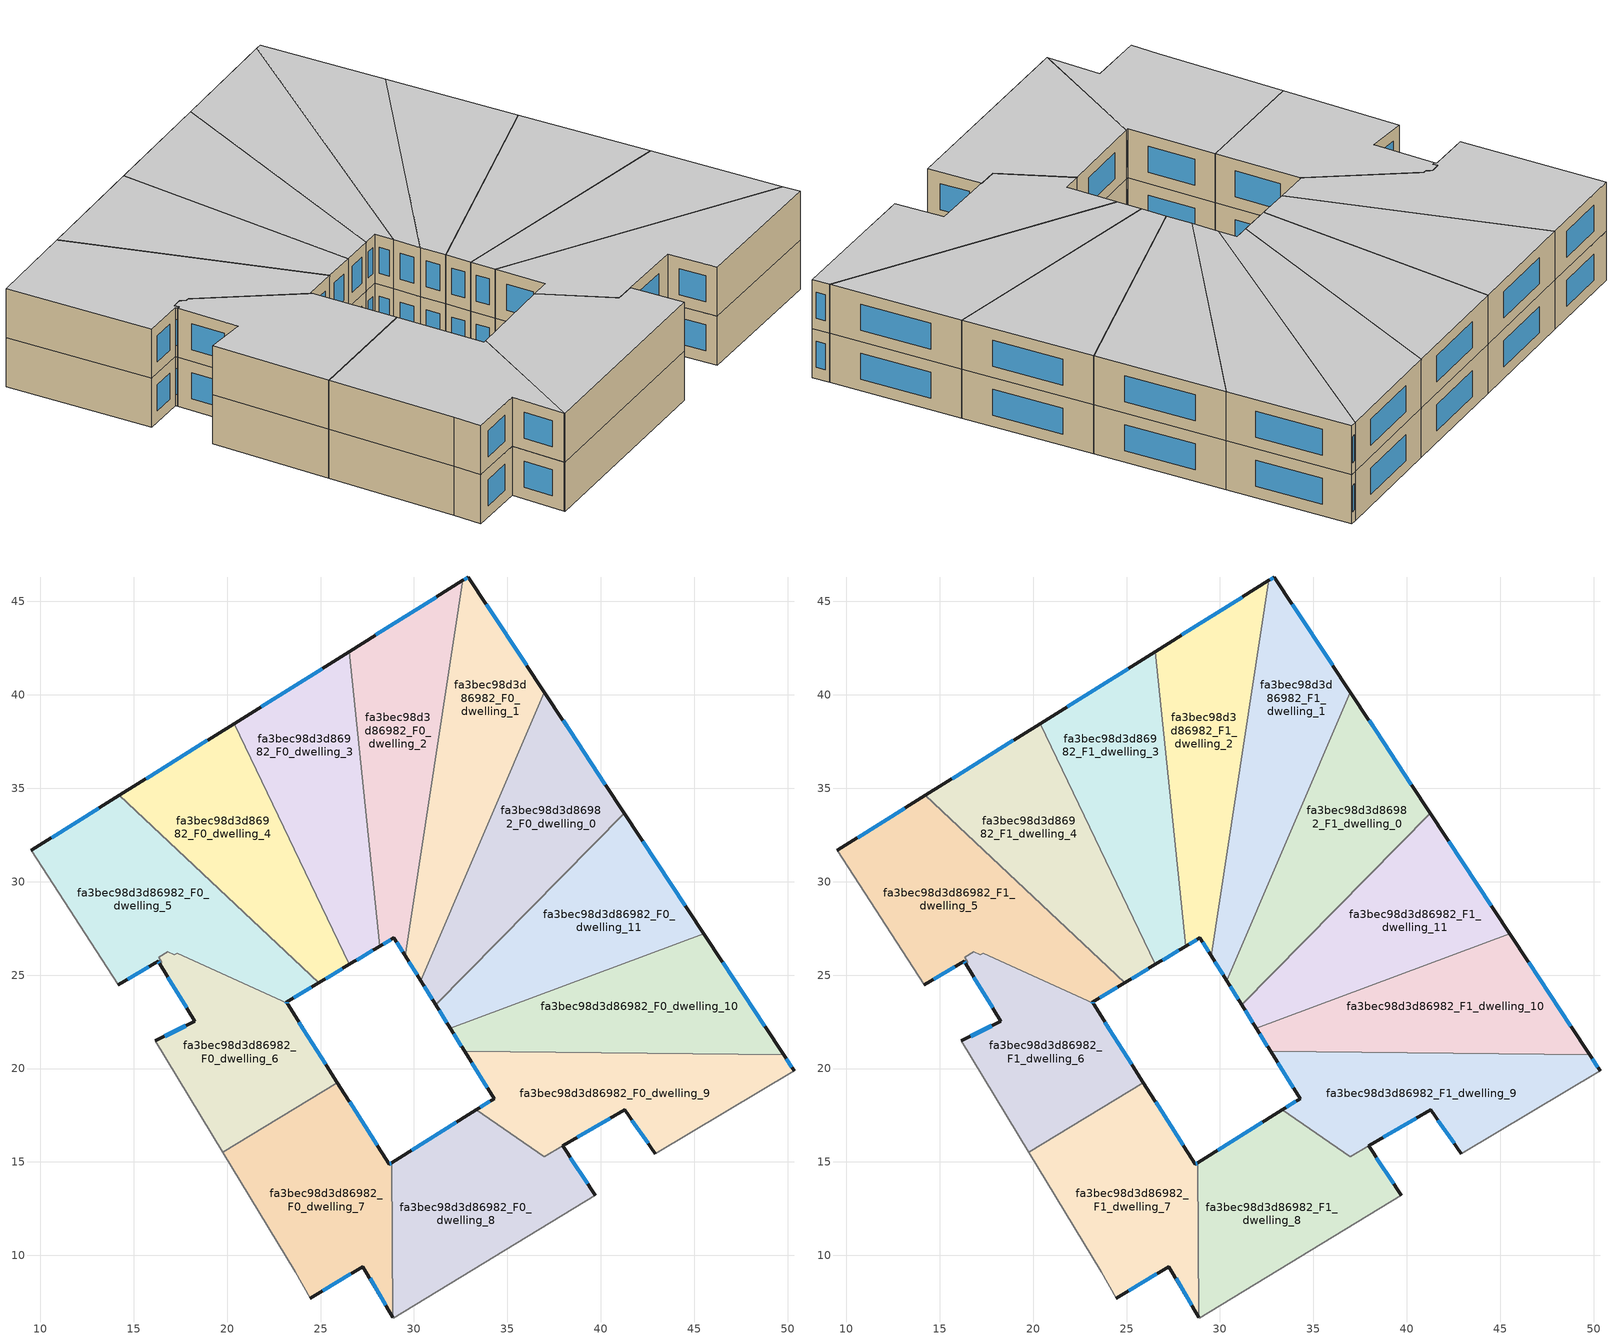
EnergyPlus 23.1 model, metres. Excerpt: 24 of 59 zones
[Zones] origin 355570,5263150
fa3bec98d3d86982_F0_dwelling_0
 floor ground (EU_floor_Construction): 36.97,40.15 41.25,33.67 31.16,23.41 30.36,24.7 z0
 wall outside (EU_wall_Construction): 30.36,24.7 31.16,23.41 / 41.25,33.67 36.97,40.15 z0:3
 wall to fa3bec98d3d86982_F0_dwelling_1 (EU_wall_Construction): 36.97,40.15 30.36,24.7 z0:3
 wall to fa3bec98d3d86982_F0_dwelling_11 (EU_wall_Construction): 31.16,23.41 41.25,33.67 z0:3
 window (EU_Window_Construction): 30.54,24.4 30.97,23.71 / 40.24,35.19 37.98,38.63 z0.7:2.3
fa3bec98d3d86982_F0_dwelling_1
 floor ground (EU_floor_Construction): 32.91,46.31 36.97,40.15 30.36,24.7 29.53,26.03 32.61,46.12 z0
 wall outside (EU_wall_Construction): 29.53,26.03 30.36,24.7 / 36.97,40.15 32.91,46.31 32.61,46.12 z0:3
 wall to fa3bec98d3d86982_F0_dwelling_2 (EU_wall_Construction): 32.61,46.12 29.53,26.03 z0:3
 window (EU_Window_Construction): 29.72,25.71 30.16,25.01 / 32.84,46.26 32.68,46.16 / 36.02,41.59 33.87,44.86 z0.7:2.3
fa3bec98d3d86982_F0_dwelling_10
 floor ground (EU_floor_Construction): 45.52,27.2 49.78,20.74 32.71,20.92 31.95,22.15 z0
 wall outside (EU_wall_Construction): 31.95,22.15 32.71,20.92 / 49.78,20.74 45.52,27.2 z0:3
 wall to fa3bec98d3d86982_F0_dwelling_11 (EU_wall_Construction): 45.52,27.2 31.95,22.15 z0:3
 wall to fa3bec98d3d86982_F0_dwelling_9 (EU_wall_Construction): 32.71,20.92 49.78,20.74 z0:3
 window (EU_Window_Construction): 32.12,21.86 32.53,21.2 / 48.78,22.25 46.52,25.68 z0.7:2.3
fa3bec98d3d86982_F0_dwelling_11
 floor ground (EU_floor_Construction): 41.25,33.67 45.52,27.2 31.95,22.15 31.16,23.41 z0
 wall outside (EU_wall_Construction): 31.16,23.41 31.95,22.15 / 45.52,27.2 41.25,33.67 z0:3
 window (EU_Window_Construction): 31.34,23.11 31.76,22.44 / 44.51,28.72 42.25,32.15 z0.7:2.3
fa3bec98d3d86982_F0_dwelling_2
 floor ground (EU_floor_Construction): 32.61,46.12 29.53,26.03 28.92,27 28.17,26.55 26.52,42.31 z0
 wall outside (EU_wall_Construction): 28.17,26.55 28.92,27 29.53,26.03 / 32.61,46.12 26.52,42.31 z0:3
 wall to fa3bec98d3d86982_F0_dwelling_3 (EU_wall_Construction): 26.52,42.31 28.17,26.55 z0:3
 window (EU_Window_Construction): 29.07,26.77 29.39,26.25 / 28.35,26.65 28.75,26.89 / 31.18,45.22 27.95,43.2 z0.7:2.3
fa3bec98d3d86982_F0_dwelling_3
 floor ground (EU_floor_Construction): 26.52,42.31 28.17,26.55 26.54,25.57 20.38,38.46 z0
 wall outside (EU_wall_Construction): 26.54,25.57 28.17,26.55 / 26.52,42.31 20.38,38.46 z0:3
 wall to fa3bec98d3d86982_F0_dwelling_4 (EU_wall_Construction): 20.38,38.46 26.54,25.57 z0:3
 window (EU_Window_Construction): 26.93,25.8 27.79,26.32 / 25.08,41.41 21.82,39.37 z0.7:2.3
fa3bec98d3d86982_F0_dwelling_4
 floor ground (EU_floor_Construction): 20.38,38.46 26.54,25.57 24.9,24.58 14.22,34.62 z0
 wall outside (EU_wall_Construction): 24.9,24.58 26.54,25.57 / 20.38,38.46 14.22,34.62 z0:3
 wall to fa3bec98d3d86982_F0_dwelling_5 (EU_wall_Construction): 14.22,34.62 24.9,24.58 z0:3
 window (EU_Window_Construction): 25.28,24.82 26.16,25.34 / 18.93,37.56 15.67,35.52 z0.7:2.3
fa3bec98d3d86982_F0_dwelling_5
 floor ground (EU_floor_Construction): 24.9,24.58 23.17,23.55 23.21,23.49 17.32,26.18 17.17,26.09 16.84,26.24 16.35,25.95 16.51,25.69 16.38,25.62 16.3,25.74 14.18,24.47 9.52,31.67 14.22,34.62 z0
 wall outside (EU_wall_Construction): 14.18,24.47 16.3,25.74 16.38,25.62 / 14.22,34.62 9.52,31.67 / 23.21,23.49 23.17,23.55 24.9,24.58 z0:3
 wall adiabatic (EU_wall_Construction): 9.52,31.67 14.18,24.47 z0:3
 wall to fa3bec98d3d86982_F0_dwelling_6 (EU_wall_Construction): 16.38,25.62 16.51,25.69 16.35,25.95 16.84,26.24 17.17,26.09 17.32,26.18 23.21,23.49 z0:3
 window (EU_Window_Construction): 14.68,24.77 15.81,25.45 / 13.12,33.92 10.62,32.36 / 23.58,23.79 24.49,24.34 / 23.2,23.5 23.18,23.54 / 16.32,25.71 16.36,25.65 z0.7:2.3
fa3bec98d3d86982_F0_dwelling_6
 floor ground (EU_floor_Construction): 23.21,23.49 25.91,19.24 19.76,15.52 16.16,21.48 18.27,22.53 16.38,25.62 16.51,25.69 16.35,25.95 16.84,26.24 17.17,26.09 17.32,26.18 z0
 wall outside (EU_wall_Construction): 25.91,19.24 23.21,23.49 / 16.38,25.62 18.27,22.53 16.16,21.48 z0:3
 wall to fa3bec98d3d86982_F0_dwelling_7 (EU_wall_Construction): 19.76,15.52 25.91,19.24 z0:3
 wall adiabatic (EU_wall_Construction): 16.16,21.48 19.76,15.52 z0:3
 window (EU_Window_Construction): 25.27,20.24 23.84,22.49 / 17.78,22.28 16.66,21.72 / 16.83,24.89 17.83,23.25 z0.7:2.3
fa3bec98d3d86982_F0_dwelling_7
 floor ground (EU_floor_Construction): 25.91,19.24 28.67,14.87 28.8,14.96 28.88,6.68 27.27,9.41 24.45,7.71 23.64,9.12 19.76,15.52 z0
 wall outside (EU_wall_Construction): 28.8,14.96 28.67,14.87 25.91,19.24 / 24.45,7.71 27.27,9.41 28.88,6.68 z0:3
 wall adiabatic (EU_wall_Construction): 19.76,15.52 23.64,9.12 24.45,7.71 z0:3
 wall to fa3bec98d3d86982_F0_dwelling_8 (EU_wall_Construction): 28.88,6.68 28.8,14.96 z0:3
 window (EU_Window_Construction): 28.02,15.9 26.56,18.21 / 28.77,14.94 28.7,14.89 / 27.65,8.77 28.5,7.32 / 25.12,8.1 26.61,9.01 z0.7:2.3
fa3bec98d3d86982_F0_dwelling_8
 floor ground (EU_floor_Construction): 37.95,15.86 39.7,13.22 28.9,6.65 28.88,6.68 28.8,14.96 33.33,17.79 36.96,15.28 z0
 wall outside (EU_wall_Construction): 33.33,17.79 28.8,14.96 / 39.7,13.22 37.95,15.86 z0:3
 wall to fa3bec98d3d86982_F0_dwelling_9 (EU_wall_Construction): 37.95,15.86 36.96,15.28 33.33,17.79 z0:3
 wall adiabatic (EU_wall_Construction): 28.88,6.68 28.9,6.65 39.7,13.22 z0:3
 window (EU_Window_Construction): 32.27,17.12 29.87,15.62 / 39.29,13.84 38.36,15.24 z0.7:2.3
fa3bec98d3d86982_F0_dwelling_9
 floor ground (EU_floor_Construction): 49.78,20.74 50.35,19.88 42.92,15.43 41.28,17.8 36.96,15.28 33.33,17.79 34.29,18.38 32.71,20.92 z0
 wall outside (EU_wall_Construction): 32.71,20.92 34.29,18.38 33.33,17.79 / 50.35,19.88 49.78,20.74 / 37.96,15.86 41.28,17.8 42.92,15.43 z0:3
 wall adiabatic (EU_wall_Construction): 42.92,15.43 50.35,19.88 z0:3
 window (EU_Window_Construction): 34.06,18.24 33.56,17.93 / 33.08,20.32 33.92,18.98 / 50.22,20.08 49.92,20.53 / 41.66,17.24 42.53,15.99 / 38.74,16.32 40.5,17.34 z0.7:2.3
fa3bec98d3d86982_F1_dwelling_0
 floor to fa3bec98d3d86982_F0_dwelling_0 (EU_floor_Construction): 36.97,40.15 41.25,33.67 31.16,23.41 30.36,24.7 z3
 wall outside (EU_wall_Construction): 30.36,24.7 31.16,23.41 / 41.25,33.67 36.97,40.15 z3:6
 wall to fa3bec98d3d86982_F1_dwelling_1 (EU_wall_Construction): 36.97,40.15 30.36,24.7 z3:6
 wall to fa3bec98d3d86982_F1_dwelling_11 (EU_wall_Construction): 31.16,23.41 41.25,33.67 z3:6
 window (EU_Window_Construction): 30.54,24.4 30.97,23.71 / 40.24,35.19 37.98,38.63 z3.7:5.3
 ceiling to fa3bec98d3d86982_F2_dwelling_0 (EU_floor_Construction): 31.16,23.41 41.25,33.67 36.97,40.15 30.36,24.7 z6
fa3bec98d3d86982_F1_dwelling_1
 floor to fa3bec98d3d86982_F0_dwelling_1 (EU_floor_Construction): 32.91,46.31 36.97,40.15 30.36,24.7 29.53,26.03 32.61,46.12 z3
 wall outside (EU_wall_Construction): 29.53,26.03 30.36,24.7 / 36.97,40.15 32.91,46.31 32.61,46.12 z3:6
 wall to fa3bec98d3d86982_F1_dwelling_2 (EU_wall_Construction): 32.61,46.12 29.53,26.03 z3:6
 window (EU_Window_Construction): 29.72,25.71 30.16,25.01 / 32.84,46.26 32.68,46.16 / 36.02,41.59 33.87,44.86 z3.7:5.3
 ceiling to fa3bec98d3d86982_F2_dwelling_1 (EU_floor_Construction): 30.36,24.7 36.97,40.15 32.91,46.31 32.61,46.12 29.53,26.03 z6
fa3bec98d3d86982_F1_dwelling_10
 floor to fa3bec98d3d86982_F0_dwelling_10 (EU_floor_Construction): 45.52,27.2 49.78,20.74 32.71,20.92 31.95,22.15 z3
 wall outside (EU_wall_Construction): 31.95,22.15 32.71,20.92 / 49.78,20.74 45.52,27.2 z3:6
 wall to fa3bec98d3d86982_F1_dwelling_11 (EU_wall_Construction): 45.52,27.2 31.95,22.15 z3:6
 wall to fa3bec98d3d86982_F1_dwelling_9 (EU_wall_Construction): 32.71,20.92 49.78,20.74 z3:6
 window (EU_Window_Construction): 32.12,21.86 32.53,21.2 / 48.78,22.25 46.52,25.68 z3.7:5.3
 ceiling to fa3bec98d3d86982_F2_dwelling_10 (EU_floor_Construction): 49.78,20.74 45.52,27.2 31.95,22.15 32.71,20.92 z6
fa3bec98d3d86982_F1_dwelling_11
 floor to fa3bec98d3d86982_F0_dwelling_11 (EU_floor_Construction): 41.25,33.67 45.52,27.2 31.95,22.15 31.16,23.41 z3
 wall outside (EU_wall_Construction): 31.16,23.41 31.95,22.15 / 45.52,27.2 41.25,33.67 z3:6
 window (EU_Window_Construction): 31.34,23.11 31.76,22.44 / 44.51,28.72 42.25,32.15 z3.7:5.3
 ceiling to fa3bec98d3d86982_F2_dwelling_11 (EU_floor_Construction): 45.52,27.2 41.25,33.67 31.16,23.41 31.95,22.15 z6
fa3bec98d3d86982_F1_dwelling_2
 floor to fa3bec98d3d86982_F0_dwelling_2 (EU_floor_Construction): 32.61,46.12 29.53,26.03 28.92,27 28.17,26.55 26.52,42.31 z3
 wall outside (EU_wall_Construction): 28.17,26.55 28.92,27 29.53,26.03 / 32.61,46.12 26.52,42.31 z3:6
 wall to fa3bec98d3d86982_F1_dwelling_3 (EU_wall_Construction): 26.52,42.31 28.17,26.55 z3:6
 window (EU_Window_Construction): 29.07,26.77 29.39,26.25 / 28.35,26.65 28.75,26.89 / 31.18,45.22 27.95,43.2 z3.7:5.3
 ceiling to fa3bec98d3d86982_F2_dwelling_2 (EU_floor_Construction): 29.53,26.03 32.61,46.12 26.52,42.31 28.17,26.55 28.92,27 z6
fa3bec98d3d86982_F1_dwelling_3
 floor to fa3bec98d3d86982_F0_dwelling_3 (EU_floor_Construction): 26.52,42.31 28.17,26.55 26.54,25.57 20.38,38.46 z3
 wall outside (EU_wall_Construction): 26.54,25.57 28.17,26.55 / 26.52,42.31 20.38,38.46 z3:6
 wall to fa3bec98d3d86982_F1_dwelling_4 (EU_wall_Construction): 20.38,38.46 26.54,25.57 z3:6
 window (EU_Window_Construction): 26.93,25.8 27.79,26.32 / 25.08,41.41 21.82,39.37 z3.7:5.3
 ceiling to fa3bec98d3d86982_F2_dwelling_3 (EU_floor_Construction): 28.17,26.55 26.52,42.31 20.38,38.46 26.54,25.57 z6
fa3bec98d3d86982_F1_dwelling_4
 floor to fa3bec98d3d86982_F0_dwelling_4 (EU_floor_Construction): 20.38,38.46 26.54,25.57 24.9,24.58 14.22,34.62 z3
 wall outside (EU_wall_Construction): 24.9,24.58 26.54,25.57 / 20.38,38.46 14.22,34.62 z3:6
 wall to fa3bec98d3d86982_F1_dwelling_5 (EU_wall_Construction): 14.22,34.62 24.9,24.58 z3:6
 window (EU_Window_Construction): 25.28,24.82 26.16,25.34 / 18.93,37.56 15.67,35.52 z3.7:5.3
 ceiling to fa3bec98d3d86982_F2_dwelling_4 (EU_floor_Construction): 26.54,25.57 20.38,38.46 14.22,34.62 24.9,24.58 z6
fa3bec98d3d86982_F1_dwelling_5
 floor to fa3bec98d3d86982_F0_dwelling_5 (EU_floor_Construction): 24.9,24.58 23.17,23.55 23.21,23.49 17.32,26.18 17.17,26.09 16.84,26.24 16.35,25.95 16.51,25.69 16.38,25.62 16.3,25.74 14.18,24.47 9.52,31.67 14.22,34.62 z3
 wall outside (EU_wall_Construction): 14.18,24.47 16.3,25.74 16.38,25.62 / 14.22,34.62 9.52,31.67 / 23.21,23.49 23.17,23.55 24.9,24.58 z3:6
 wall adiabatic (EU_wall_Construction): 9.52,31.67 14.18,24.47 z3:6
 wall to fa3bec98d3d86982_F1_dwelling_6 (EU_wall_Construction): 16.38,25.62 16.51,25.69 16.35,25.95 16.84,26.24 17.17,26.09 17.32,26.18 23.21,23.49 z3:6
 window (EU_Window_Construction): 14.68,24.77 15.81,25.45 / 13.12,33.92 10.62,32.36 / 23.58,23.79 24.49,24.34 / 23.2,23.5 23.18,23.54 / 16.32,25.71 16.36,25.65 z3.7:5.3
 ceiling to fa3bec98d3d86982_F2_dwelling_5 (EU_floor_Construction): 24.9,24.58 14.22,34.62 9.52,31.67 14.18,24.47 16.3,25.74 16.38,25.62 16.51,25.69 16.35,25.95 16.84,26.24 17.17,26.09 17.32,26.18 23.21,23.49 23.17,23.55 z6
fa3bec98d3d86982_F1_dwelling_6
 floor to fa3bec98d3d86982_F0_dwelling_6 (EU_floor_Construction): 23.21,23.49 25.91,19.24 19.76,15.52 16.16,21.48 18.27,22.53 16.38,25.62 16.51,25.69 16.35,25.95 16.84,26.24 17.17,26.09 17.32,26.18 z3
 wall outside (EU_wall_Construction): 25.91,19.24 23.21,23.49 / 16.38,25.62 18.27,22.53 16.16,21.48 z3:6
 wall to fa3bec98d3d86982_F1_dwelling_7 (EU_wall_Construction): 19.76,15.52 25.91,19.24 z3:6
 wall adiabatic (EU_wall_Construction): 16.16,21.48 19.76,15.52 z3:6
 window (EU_Window_Construction): 25.27,20.24 23.84,22.49 / 17.78,22.28 16.66,21.72 / 16.83,24.89 17.83,23.25 z3.7:5.3
 ceiling to fa3bec98d3d86982_F2_dwelling_6 (EU_floor_Construction): 25.91,19.24 23.21,23.49 17.32,26.18 17.17,26.09 16.84,26.24 16.35,25.95 16.51,25.69 16.38,25.62 18.27,22.53 16.16,21.48 19.76,15.52 z6
fa3bec98d3d86982_F1_dwelling_7
 floor to fa3bec98d3d86982_F0_dwelling_7 (EU_floor_Construction): 25.91,19.24 28.67,14.87 28.8,14.96 28.88,6.68 27.27,9.41 24.45,7.71 23.64,9.12 19.76,15.52 z3
 wall outside (EU_wall_Construction): 28.8,14.96 28.67,14.87 25.91,19.24 / 24.45,7.71 27.27,9.41 28.88,6.68 z3:6
 wall adiabatic (EU_wall_Construction): 19.76,15.52 23.64,9.12 24.45,7.71 z3:6
 wall to fa3bec98d3d86982_F1_dwelling_8 (EU_wall_Construction): 28.88,6.68 28.8,14.96 z3:6
 window (EU_Window_Construction): 28.02,15.9 26.56,18.21 / 28.77,14.94 28.7,14.89 / 27.65,8.77 28.5,7.32 / 25.12,8.1 26.61,9.01 z3.7:5.3
 ceiling to fa3bec98d3d86982_F2_dwelling_7 (EU_floor_Construction): 28.88,6.68 28.8,14.96 28.67,14.87 25.91,19.24 19.76,15.52 23.64,9.12 24.45,7.71 27.27,9.41 z6
fa3bec98d3d86982_F1_dwelling_8
 floor to fa3bec98d3d86982_F0_dwelling_8 (EU_floor_Construction): 37.95,15.86 39.7,13.22 28.9,6.65 28.88,6.68 28.8,14.96 33.33,17.79 36.96,15.28 z3
 wall outside (EU_wall_Construction): 33.33,17.79 28.8,14.96 / 39.7,13.22 37.95,15.86 z3:6
 wall to fa3bec98d3d86982_F1_dwelling_9 (EU_wall_Construction): 37.95,15.86 36.96,15.28 33.33,17.79 z3:6
 wall adiabatic (EU_wall_Construction): 28.88,6.68 28.9,6.65 39.7,13.22 z3:6
 window (EU_Window_Construction): 32.27,17.12 29.87,15.62 / 39.29,13.84 38.36,15.24 z3.7:5.3
 ceiling to fa3bec98d3d86982_F2_dwelling_8 (EU_floor_Construction): 39.7,13.22 37.95,15.86 36.96,15.28 33.33,17.79 28.8,14.96 28.88,6.68 28.9,6.65 z6
fa3bec98d3d86982_F1_dwelling_9
 floor to fa3bec98d3d86982_F0_dwelling_9 (EU_floor_Construction): 49.78,20.74 50.35,19.88 42.92,15.43 41.28,17.8 36.96,15.28 33.33,17.79 34.29,18.38 32.71,20.92 z3
 wall outside (EU_wall_Construction): 32.71,20.92 34.29,18.38 33.33,17.79 / 50.35,19.88 49.78,20.74 / 37.96,15.86 41.28,17.8 42.92,15.43 z3:6
 wall adiabatic (EU_wall_Construction): 42.92,15.43 50.35,19.88 z3:6
 window (EU_Window_Construction): 34.06,18.24 33.56,17.93 / 33.08,20.32 33.92,18.98 / 50.22,20.08 49.92,20.53 / 41.66,17.24 42.53,15.99 / 38.74,16.32 40.5,17.34 z3.7:5.3
 ceiling to fa3bec98d3d86982_F2_dwelling_9 (EU_floor_Construction): 50.35,19.88 49.78,20.74 32.71,20.92 34.29,18.38 33.33,17.79 36.96,15.28 41.28,17.8 42.92,15.43 z6
[Building]
EU S2 Campaign: North Axis=0; Terrain=City; Solar Distribution=FullExterior
[Site:Location]
Budapest.Ferenc.Liszt.Intl.AP: Latitude=47.437; Longitude=19.256; Time Zone=1; Elevation=185
[SizingPeriod:WeatherFileDays]
AnnualSizingPeriod: Begin Month=1; Begin Day of Month=1; End Month=12; End Day of Month=31; Day of Week for Start Day=Monday; Use Weather File Daylight Saving Period=No; Use Weather File Rain and Snow Indicators=No
[MATERIAL]
EU_InternalMass_Material: Roughness=MediumRough; Thickness=0.1; Conductivity=1; Density=1800; Specific Heat=900; Thermal Absorptance=0.9; Solar Absorptance=0.7; Visible Absorptance=0.7
[MATERIAL:NOMASS] Roughness=MediumRough; Thermal Absorptance=0.9; Solar Absorptance=0.7; Visible Absorptance=0.7
Name | Thermal Resistance
EU_wall_NoMass | 0.832559
EU_floor_NoMass | 0.872794
[WINDOWMATERIAL:SIMPLEGLAZINGSYSTEM]
EU_Window_SimpleGlazing: UFactor=2.79869; Solar Heat Gain Coefficient=0.75; Visible Transmittance=0.75
[CONSTRUCTION]
EU_wall_Construction: EU_wall_NoMass
EU_floor_Construction: EU_floor_NoMass
EU_Window_Construction: EU_Window_SimpleGlazing
EU_InternalMass_Construction: EU_InternalMass_Material
[ZONE] Type=1; Multiplier=1; Ceiling Height=autocalculate; Floor Area=autocalculate; Part of Total Floor Area=Yes
Name | Volume
fa3bec98d3d86982_F0_dwelling_0; fa3bec98d3d86982_F1_dwelling_0; fa3bec98d3d86982_F0_dwelling_3; fa3bec98d3d86982_F1_dwelling_3 | 195.264
fa3bec98d3d86982_F0_dwelling_1; fa3bec98d3d86982_F1_dwelling_1 | 195.254
fa3bec98d3d86982_F0_dwelling_10; fa3bec98d3d86982_F1_dwelling_10 | 195.252
fa3bec98d3d86982_F0_dwelling_11; fa3bec98d3d86982_F1_dwelling_11 | 195.296
fa3bec98d3d86982_F0_dwelling_2; fa3bec98d3d86982_F1_dwelling_2 | 195.309
fa3bec98d3d86982_F0_dwelling_4; fa3bec98d3d86982_F1_dwelling_4; fa3bec98d3d86982_F0_dwelling_7; fa3bec98d3d86982_F1_dwelling_7 | 195.262
fa3bec98d3d86982_F0_dwelling_5; fa3bec98d3d86982_F1_dwelling_5 | 222.788
fa3bec98d3d86982_F0_dwelling_6; fa3bec98d3d86982_F1_dwelling_6 | 167.778
fa3bec98d3d86982_F0_dwelling_8; fa3bec98d3d86982_F1_dwelling_8 | 200.084
fa3bec98d3d86982_F0_dwelling_9 | 190.467
fa3bec98d3d86982_F1_dwelling_9 | 190.432
[INTERNALMASS] Construction=EU_InternalMass_Construction
Name | Zone or ZoneList | Surface Area
fa3bec98d3d86982_F0_dwelling_0_EU_InternalMass | fa3bec98d3d86982_F0_dwelling_0 | 65.0879
fa3bec98d3d86982_F0_dwelling_1_EU_InternalMass | fa3bec98d3d86982_F0_dwelling_1 | 65.0846
fa3bec98d3d86982_F0_dwelling_2_EU_InternalMass | fa3bec98d3d86982_F0_dwelling_2 | 65.103
fa3bec98d3d86982_F0_dwelling_3_EU_InternalMass | fa3bec98d3d86982_F0_dwelling_3 | 65.0882
fa3bec98d3d86982_F0_dwelling_4_EU_InternalMass | fa3bec98d3d86982_F0_dwelling_4 | 65.0872
fa3bec98d3d86982_F0_dwelling_5_EU_InternalMass | fa3bec98d3d86982_F0_dwelling_5 | 74.2611
fa3bec98d3d86982_F0_dwelling_6_EU_InternalMass | fa3bec98d3d86982_F0_dwelling_6 | 55.9262
fa3bec98d3d86982_F0_dwelling_7_EU_InternalMass | fa3bec98d3d86982_F0_dwelling_7 | 65.0873
fa3bec98d3d86982_F0_dwelling_8_EU_InternalMass | fa3bec98d3d86982_F0_dwelling_8 | 66.6942
fa3bec98d3d86982_F0_dwelling_9_EU_InternalMass | fa3bec98d3d86982_F0_dwelling_9 | 63.4879
fa3bec98d3d86982_F0_dwelling_10_EU_InternalMass | fa3bec98d3d86982_F0_dwelling_10 | 65.0841
fa3bec98d3d86982_F0_dwelling_11_EU_InternalMass | fa3bec98d3d86982_F0_dwelling_11 | 65.0988
fa3bec98d3d86982_F1_dwelling_0_EU_InternalMass | fa3bec98d3d86982_F1_dwelling_0 | 65.0879
fa3bec98d3d86982_F1_dwelling_1_EU_InternalMass | fa3bec98d3d86982_F1_dwelling_1 | 65.0846
fa3bec98d3d86982_F1_dwelling_2_EU_InternalMass | fa3bec98d3d86982_F1_dwelling_2 | 65.103
fa3bec98d3d86982_F1_dwelling_3_EU_InternalMass | fa3bec98d3d86982_F1_dwelling_3 | 65.0882
fa3bec98d3d86982_F1_dwelling_4_EU_InternalMass | fa3bec98d3d86982_F1_dwelling_4 | 65.0872
fa3bec98d3d86982_F1_dwelling_5_EU_InternalMass | fa3bec98d3d86982_F1_dwelling_5 | 74.2611
fa3bec98d3d86982_F1_dwelling_6_EU_InternalMass | fa3bec98d3d86982_F1_dwelling_6 | 55.9262
fa3bec98d3d86982_F1_dwelling_7_EU_InternalMass | fa3bec98d3d86982_F1_dwelling_7 | 65.0873
fa3bec98d3d86982_F1_dwelling_8_EU_InternalMass | fa3bec98d3d86982_F1_dwelling_8 | 66.6942
fa3bec98d3d86982_F1_dwelling_9_EU_InternalMass | fa3bec98d3d86982_F1_dwelling_9 | 63.4879
fa3bec98d3d86982_F1_dwelling_10_EU_InternalMass | fa3bec98d3d86982_F1_dwelling_10 | 65.0841
fa3bec98d3d86982_F1_dwelling_11_EU_InternalMass | fa3bec98d3d86982_F1_dwelling_11 | 65.0988
[OTHEREQUIPMENT] Fuel Type=Electricity; Design Level Calculation Method=Watts/Area; Power per Zone Floor Area=1; Fraction Latent=0; Fraction Radiant=0; Fraction Lost=0; Carbon Dioxide Generation Rate=0; EndUse Subcategory=EU_Step8_InternalGains
Name | Zone or ZoneList or Space or SpaceList | Schedule
EU_Step8_InternalGain_fa3bec98d3d86982_F0_dwelling_0_f000 | fa3bec98d3d86982_F0_dwelling_0 | EU_Step8_GainSchedule_fa3bec98d3d86982_F0_dwelling_0_f000
EU_Step8_InternalGain_fa3bec98d3d86982_F0_dwelling_1_f000 | fa3bec98d3d86982_F0_dwelling_1 | EU_Step8_GainSchedule_fa3bec98d3d86982_F0_dwelling_1_f000
EU_Step8_InternalGain_fa3bec98d3d86982_F0_dwelling_2_f000 | fa3bec98d3d86982_F0_dwelling_2 | EU_Step8_GainSchedule_fa3bec98d3d86982_F0_dwelling_2_f000
EU_Step8_InternalGain_fa3bec98d3d86982_F0_dwelling_3_f000 | fa3bec98d3d86982_F0_dwelling_3 | EU_Step8_GainSchedule_fa3bec98d3d86982_F0_dwelling_3_f000
EU_Step8_InternalGain_fa3bec98d3d86982_F0_dwelling_4_f000 | fa3bec98d3d86982_F0_dwelling_4 | EU_Step8_GainSchedule_fa3bec98d3d86982_F0_dwelling_4_f000
EU_Step8_InternalGain_fa3bec98d3d86982_F0_dwelling_5_f000 | fa3bec98d3d86982_F0_dwelling_5 | EU_Step8_GainSchedule_fa3bec98d3d86982_F0_dwelling_5_f000
EU_Step8_InternalGain_fa3bec98d3d86982_F0_dwelling_6_f000 | fa3bec98d3d86982_F0_dwelling_6 | EU_Step8_GainSchedule_fa3bec98d3d86982_F0_dwelling_6_f000
EU_Step8_InternalGain_fa3bec98d3d86982_F0_dwelling_7_f000 | fa3bec98d3d86982_F0_dwelling_7 | EU_Step8_GainSchedule_fa3bec98d3d86982_F0_dwelling_7_f000
EU_Step8_InternalGain_fa3bec98d3d86982_F0_dwelling_8_f000 | fa3bec98d3d86982_F0_dwelling_8 | EU_Step8_GainSchedule_fa3bec98d3d86982_F0_dwelling_8_f000
EU_Step8_InternalGain_fa3bec98d3d86982_F0_dwelling_9_f000 | fa3bec98d3d86982_F0_dwelling_9 | EU_Step8_GainSchedule_fa3bec98d3d86982_F0_dwelling_9_f000
EU_Step8_InternalGain_fa3bec98d3d86982_F0_dwelling_10_f000 | fa3bec98d3d86982_F0_dwelling_10 | EU_Step8_GainSchedule_fa3bec98d3d86982_F0_dwelling_10_f000
EU_Step8_InternalGain_fa3bec98d3d86982_F0_dwelling_11_f000 | fa3bec98d3d86982_F0_dwelling_11 | EU_Step8_GainSchedule_fa3bec98d3d86982_F0_dwelling_11_f000
EU_Step8_InternalGain_fa3bec98d3d86982_F1_dwelling_0_f000 | fa3bec98d3d86982_F1_dwelling_0 | EU_Step8_GainSchedule_fa3bec98d3d86982_F1_dwelling_0_f000
EU_Step8_InternalGain_fa3bec98d3d86982_F1_dwelling_1_f000 | fa3bec98d3d86982_F1_dwelling_1 | EU_Step8_GainSchedule_fa3bec98d3d86982_F1_dwelling_1_f000
EU_Step8_InternalGain_fa3bec98d3d86982_F1_dwelling_2_f000 | fa3bec98d3d86982_F1_dwelling_2 | EU_Step8_GainSchedule_fa3bec98d3d86982_F1_dwelling_2_f000
EU_Step8_InternalGain_fa3bec98d3d86982_F1_dwelling_3_f000 | fa3bec98d3d86982_F1_dwelling_3 | EU_Step8_GainSchedule_fa3bec98d3d86982_F1_dwelling_3_f000
EU_Step8_InternalGain_fa3bec98d3d86982_F1_dwelling_4_f000 | fa3bec98d3d86982_F1_dwelling_4 | EU_Step8_GainSchedule_fa3bec98d3d86982_F1_dwelling_4_f000
EU_Step8_InternalGain_fa3bec98d3d86982_F1_dwelling_5_f000 | fa3bec98d3d86982_F1_dwelling_5 | EU_Step8_GainSchedule_fa3bec98d3d86982_F1_dwelling_5_f000
EU_Step8_InternalGain_fa3bec98d3d86982_F1_dwelling_6_f000 | fa3bec98d3d86982_F1_dwelling_6 | EU_Step8_GainSchedule_fa3bec98d3d86982_F1_dwelling_6_f000
EU_Step8_InternalGain_fa3bec98d3d86982_F1_dwelling_7_f000 | fa3bec98d3d86982_F1_dwelling_7 | EU_Step8_GainSchedule_fa3bec98d3d86982_F1_dwelling_7_f000
EU_Step8_InternalGain_fa3bec98d3d86982_F1_dwelling_8_f000 | fa3bec98d3d86982_F1_dwelling_8 | EU_Step8_GainSchedule_fa3bec98d3d86982_F1_dwelling_8_f000
EU_Step8_InternalGain_fa3bec98d3d86982_F1_dwelling_9_f000 | fa3bec98d3d86982_F1_dwelling_9 | EU_Step8_GainSchedule_fa3bec98d3d86982_F1_dwelling_9_f000
EU_Step8_InternalGain_fa3bec98d3d86982_F1_dwelling_10_f000 | fa3bec98d3d86982_F1_dwelling_10 | EU_Step8_GainSchedule_fa3bec98d3d86982_F1_dwelling_10_f000
EU_Step8_InternalGain_fa3bec98d3d86982_F1_dwelling_11_f000 | fa3bec98d3d86982_F1_dwelling_11 | EU_Step8_GainSchedule_fa3bec98d3d86982_F1_dwelling_11_f000
[ZONEVENTILATION:DESIGNFLOWRATE] Schedule=EU_AlwaysOn; Design Flow Rate Calculation Method=AirChanges/Hour; Air Changes per Hour=0.475469; Ventilation Type=Natural; Fan Pressure Rise=0; Fan Total Efficiency=1; Constant Term Coefficient=1; Temperature Term Coefficient=0; Velocity Term Coefficient=0; Velocity Squared Term Coefficient=0; Minimum Indoor Temperature=-100; Maximum Indoor Temperature=100; Delta Temperature=-100; Minimum Outdoor Temperature=-100; Maximum Outdoor Temperature=100; Maximum Wind Speed=40
Name | Zone or ZoneList or Space or SpaceList
EU_ConstantAir_fa3bec98d3d86982_F0_dwelling_0 | fa3bec98d3d86982_F0_dwelling_0
EU_ConstantAir_fa3bec98d3d86982_F0_dwelling_1 | fa3bec98d3d86982_F0_dwelling_1
EU_ConstantAir_fa3bec98d3d86982_F0_dwelling_2 | fa3bec98d3d86982_F0_dwelling_2
EU_ConstantAir_fa3bec98d3d86982_F0_dwelling_3 | fa3bec98d3d86982_F0_dwelling_3
EU_ConstantAir_fa3bec98d3d86982_F0_dwelling_4 | fa3bec98d3d86982_F0_dwelling_4
EU_ConstantAir_fa3bec98d3d86982_F0_dwelling_5 | fa3bec98d3d86982_F0_dwelling_5
EU_ConstantAir_fa3bec98d3d86982_F0_dwelling_6 | fa3bec98d3d86982_F0_dwelling_6
EU_ConstantAir_fa3bec98d3d86982_F0_dwelling_7 | fa3bec98d3d86982_F0_dwelling_7
EU_ConstantAir_fa3bec98d3d86982_F0_dwelling_8 | fa3bec98d3d86982_F0_dwelling_8
EU_ConstantAir_fa3bec98d3d86982_F0_dwelling_9 | fa3bec98d3d86982_F0_dwelling_9
EU_ConstantAir_fa3bec98d3d86982_F0_dwelling_10 | fa3bec98d3d86982_F0_dwelling_10
EU_ConstantAir_fa3bec98d3d86982_F0_dwelling_11 | fa3bec98d3d86982_F0_dwelling_11
EU_ConstantAir_fa3bec98d3d86982_F1_dwelling_0 | fa3bec98d3d86982_F1_dwelling_0
EU_ConstantAir_fa3bec98d3d86982_F1_dwelling_1 | fa3bec98d3d86982_F1_dwelling_1
EU_ConstantAir_fa3bec98d3d86982_F1_dwelling_2 | fa3bec98d3d86982_F1_dwelling_2
EU_ConstantAir_fa3bec98d3d86982_F1_dwelling_3 | fa3bec98d3d86982_F1_dwelling_3
EU_ConstantAir_fa3bec98d3d86982_F1_dwelling_4 | fa3bec98d3d86982_F1_dwelling_4
EU_ConstantAir_fa3bec98d3d86982_F1_dwelling_5 | fa3bec98d3d86982_F1_dwelling_5
EU_ConstantAir_fa3bec98d3d86982_F1_dwelling_6 | fa3bec98d3d86982_F1_dwelling_6
EU_ConstantAir_fa3bec98d3d86982_F1_dwelling_7 | fa3bec98d3d86982_F1_dwelling_7
EU_ConstantAir_fa3bec98d3d86982_F1_dwelling_8 | fa3bec98d3d86982_F1_dwelling_8
EU_ConstantAir_fa3bec98d3d86982_F1_dwelling_9 | fa3bec98d3d86982_F1_dwelling_9
EU_ConstantAir_fa3bec98d3d86982_F1_dwelling_10 | fa3bec98d3d86982_F1_dwelling_10
EU_ConstantAir_fa3bec98d3d86982_F1_dwelling_11 | fa3bec98d3d86982_F1_dwelling_11
[HVACTEMPLATE:THERMOSTAT] Constant Heating Setpoint=20; Constant Cooling Setpoint=50
EU_HeatOnly_fa3bec98d3d86982_F0_dwelling_0; EU_HeatOnly_fa3bec98d3d86982_F0_dwelling_1; EU_HeatOnly_fa3bec98d3d86982_F0_dwelling_2; EU_HeatOnly_fa3bec98d3d86982_F0_dwelling_3; EU_HeatOnly_fa3bec98d3d86982_F0_dwelling_4; EU_HeatOnly_fa3bec98d3d86982_F0_dwelling_5; EU_HeatOnly_fa3bec98d3d86982_F0_dwelling_6; EU_HeatOnly_fa3bec98d3d86982_F0_dwelling_7; EU_HeatOnly_fa3bec98d3d86982_F0_dwelling_8; EU_HeatOnly_fa3bec98d3d86982_F0_dwelling_9; EU_HeatOnly_fa3bec98d3d86982_F0_dwelling_10; EU_HeatOnly_fa3bec98d3d86982_F0_dwelling_11; EU_HeatOnly_fa3bec98d3d86982_F1_dwelling_0; EU_HeatOnly_fa3bec98d3d86982_F1_dwelling_1; EU_HeatOnly_fa3bec98d3d86982_F1_dwelling_2; EU_HeatOnly_fa3bec98d3d86982_F1_dwelling_3; EU_HeatOnly_fa3bec98d3d86982_F1_dwelling_4; EU_HeatOnly_fa3bec98d3d86982_F1_dwelling_5; EU_HeatOnly_fa3bec98d3d86982_F1_dwelling_6; EU_HeatOnly_fa3bec98d3d86982_F1_dwelling_7; EU_HeatOnly_fa3bec98d3d86982_F1_dwelling_8; EU_HeatOnly_fa3bec98d3d86982_F1_dwelling_9; EU_HeatOnly_fa3bec98d3d86982_F1_dwelling_10; EU_HeatOnly_fa3bec98d3d86982_F1_dwelling_11; EU_HeatOnly_fa3bec98d3d86982_F2_dwelling_0; EU_HeatOnly_fa3bec98d3d86982_F2_dwelling_1; EU_HeatOnly_fa3bec98d3d86982_F2_dwelling_2; EU_HeatOnly_fa3bec98d3d86982_F2_dwelling_3; EU_HeatOnly_fa3bec98d3d86982_F2_dwelling_4; EU_HeatOnly_fa3bec98d3d86982_F2_dwelling_5; EU_HeatOnly_fa3bec98d3d86982_F2_dwelling_6; EU_HeatOnly_fa3bec98d3d86982_F2_dwelling_7; EU_HeatOnly_fa3bec98d3d86982_F2_dwelling_8; EU_HeatOnly_fa3bec98d3d86982_F2_dwelling_9; EU_HeatOnly_fa3bec98d3d86982_F2_dwelling_10; EU_HeatOnly_fa3bec98d3d86982_F2_dwelling_11; EU_HeatOnly_fa3bec98d3d86982_F3_dwelling_0; EU_HeatOnly_fa3bec98d3d86982_F3_dwelling_1; EU_HeatOnly_fa3bec98d3d86982_F3_dwelling_2; EU_HeatOnly_fa3bec98d3d86982_F3_dwelling_3; EU_HeatOnly_fa3bec98d3d86982_F3_dwelling_4; EU_HeatOnly_fa3bec98d3d86982_F3_dwelling_5; EU_HeatOnly_fa3bec98d3d86982_F3_dwelling_6; EU_HeatOnly_fa3bec98d3d86982_F3_dwelling_7; EU_HeatOnly_fa3bec98d3d86982_F3_dwelling_8; EU_HeatOnly_fa3bec98d3d86982_F3_dwelling_9; EU_HeatOnly_fa3bec98d3d86982_F3_dwelling_10; EU_HeatOnly_fa3bec98d3d86982_F3_dwelling_11; EU_HeatOnly_fa3bec98d3d86982_F4_dwelling_0; EU_HeatOnly_fa3bec98d3d86982_F4_dwelling_1; EU_HeatOnly_fa3bec98d3d86982_F4_dwelling_2; EU_HeatOnly_fa3bec98d3d86982_F4_dwelling_3; EU_HeatOnly_fa3bec98d3d86982_F4_dwelling_4; EU_HeatOnly_fa3bec98d3d86982_F4_dwelling_5; EU_HeatOnly_fa3bec98d3d86982_F4_dwelling_6; EU_HeatOnly_fa3bec98d3d86982_F4_dwelling_7; EU_HeatOnly_fa3bec98d3d86982_F4_dwelling_8; EU_HeatOnly_fa3bec98d3d86982_F4_dwelling_9; EU_HeatOnly_fa3bec98d3d86982_F4_dwelling_10
[HVACTEMPLATE:ZONE:IDEALLOADSAIRSYSTEM] System Availability Schedule=EU_AlwaysOn; Maximum Heating Supply Air Temperature=50; Minimum Cooling Supply Air Temperature=13; Maximum Heating Supply Air Humidity Ratio=0.0156; Minimum Cooling Supply Air Humidity Ratio=0.0077; Heating Limit=NoLimit; Cooling Limit=NoLimit; Heating Availability Schedule=EU_AlwaysOn; Cooling Availability Schedule=EU_CoolingOff; Dehumidification Control Type=ConstantSensibleHeatRatio; Cooling Sensible Heat Ratio=0.7; Dehumidification Setpoint=60; Humidification Control Type=None; Humidification Setpoint=30; Outdoor Air Method=None; Outdoor Air Flow Rate per Person=0.00944; Outdoor Air Flow Rate per Zone Floor Area=0; Outdoor Air Flow Rate per Zone=0; Demand Controlled Ventilation Type=None; Outdoor Air Economizer Type=NoEconomizer; Heat Recovery Type=None; Sensible Heat Recovery Effectiveness=0.7; Latent Heat Recovery Effectiveness=0.65
Name | Template Thermostat
fa3bec98d3d86982_F0_dwelling_0 | EU_HeatOnly_fa3bec98d3d86982_F0_dwelling_0
fa3bec98d3d86982_F0_dwelling_1 | EU_HeatOnly_fa3bec98d3d86982_F0_dwelling_1
fa3bec98d3d86982_F0_dwelling_2 | EU_HeatOnly_fa3bec98d3d86982_F0_dwelling_2
fa3bec98d3d86982_F0_dwelling_3 | EU_HeatOnly_fa3bec98d3d86982_F0_dwelling_3
fa3bec98d3d86982_F0_dwelling_4 | EU_HeatOnly_fa3bec98d3d86982_F0_dwelling_4
fa3bec98d3d86982_F0_dwelling_5 | EU_HeatOnly_fa3bec98d3d86982_F0_dwelling_5
fa3bec98d3d86982_F0_dwelling_6 | EU_HeatOnly_fa3bec98d3d86982_F0_dwelling_6
fa3bec98d3d86982_F0_dwelling_7 | EU_HeatOnly_fa3bec98d3d86982_F0_dwelling_7
fa3bec98d3d86982_F0_dwelling_8 | EU_HeatOnly_fa3bec98d3d86982_F0_dwelling_8
fa3bec98d3d86982_F0_dwelling_9 | EU_HeatOnly_fa3bec98d3d86982_F0_dwelling_9
fa3bec98d3d86982_F0_dwelling_10 | EU_HeatOnly_fa3bec98d3d86982_F0_dwelling_10
fa3bec98d3d86982_F0_dwelling_11 | EU_HeatOnly_fa3bec98d3d86982_F0_dwelling_11
fa3bec98d3d86982_F1_dwelling_0 | EU_HeatOnly_fa3bec98d3d86982_F1_dwelling_0
fa3bec98d3d86982_F1_dwelling_1 | EU_HeatOnly_fa3bec98d3d86982_F1_dwelling_1
fa3bec98d3d86982_F1_dwelling_2 | EU_HeatOnly_fa3bec98d3d86982_F1_dwelling_2
fa3bec98d3d86982_F1_dwelling_3 | EU_HeatOnly_fa3bec98d3d86982_F1_dwelling_3
fa3bec98d3d86982_F1_dwelling_4 | EU_HeatOnly_fa3bec98d3d86982_F1_dwelling_4
fa3bec98d3d86982_F1_dwelling_5 | EU_HeatOnly_fa3bec98d3d86982_F1_dwelling_5
fa3bec98d3d86982_F1_dwelling_6 | EU_HeatOnly_fa3bec98d3d86982_F1_dwelling_6
fa3bec98d3d86982_F1_dwelling_7 | EU_HeatOnly_fa3bec98d3d86982_F1_dwelling_7
fa3bec98d3d86982_F1_dwelling_8 | EU_HeatOnly_fa3bec98d3d86982_F1_dwelling_8
fa3bec98d3d86982_F1_dwelling_9 | EU_HeatOnly_fa3bec98d3d86982_F1_dwelling_9
fa3bec98d3d86982_F1_dwelling_10 | EU_HeatOnly_fa3bec98d3d86982_F1_dwelling_10
fa3bec98d3d86982_F1_dwelling_11 | EU_HeatOnly_fa3bec98d3d86982_F1_dwelling_11
[SIZING:ZONE] Zone Cooling Design Supply Air Temperature Input Method=SupplyAirTemperature; Zone Cooling Design Supply Air Temperature=13; Zone Heating Design Supply Air Temperature Input Method=SupplyAirTemperature; Zone Heating Design Supply Air Temperature=50; Zone Cooling Design Supply Air Humidity Ratio=0.008; Zone Heating Design Supply Air Humidity Ratio=0.008; Cooling Design Air Flow Method=DesignDay; Cooling Design Air Flow Rate=0; Cooling Minimum Air Flow per Zone Floor Area=0.000762; Cooling Minimum Air Flow=0; Cooling Minimum Air Flow Fraction=0.2; Heating Design Air Flow Method=DesignDay; Heating Design Air Flow Rate=0; Heating Maximum Air Flow per Zone Floor Area=0.002032; Heating Maximum Air Flow=0.141576; Heating Maximum Air Flow Fraction=0.3; Account for Dedicated Outdoor Air System=No; Dedicated Outdoor Air System Control Strategy=NeutralSupplyAir; Dedicated Outdoor Air Low Setpoint Temperature for Design=autosize; Dedicated Outdoor Air High Setpoint Temperature for Design=autosize; Zone Load Sizing Method=Sensible Load Only No Latent Load; Zone Latent Cooling Design Supply Air Humidity Ratio Input Method=HumidityRatioDifference; Zone Cooling Design Supply Air Humidity Ratio Difference=0.005; Zone Latent Heating Design Supply Air Humidity Ratio Input Method=HumidityRatioDifference; Zone Humidification Design Supply Air Humidity Ratio Difference=0.005
fa3bec98d3d86982_F0_dwelling_0; fa3bec98d3d86982_F0_dwelling_1; fa3bec98d3d86982_F0_dwelling_2; fa3bec98d3d86982_F0_dwelling_3; fa3bec98d3d86982_F0_dwelling_4; fa3bec98d3d86982_F0_dwelling_5; fa3bec98d3d86982_F0_dwelling_6; fa3bec98d3d86982_F0_dwelling_7; fa3bec98d3d86982_F0_dwelling_8; fa3bec98d3d86982_F0_dwelling_9; fa3bec98d3d86982_F0_dwelling_10; fa3bec98d3d86982_F0_dwelling_11; fa3bec98d3d86982_F1_dwelling_0; fa3bec98d3d86982_F1_dwelling_1; fa3bec98d3d86982_F1_dwelling_2; fa3bec98d3d86982_F1_dwelling_3; fa3bec98d3d86982_F1_dwelling_4; fa3bec98d3d86982_F1_dwelling_5; fa3bec98d3d86982_F1_dwelling_6; fa3bec98d3d86982_F1_dwelling_7; fa3bec98d3d86982_F1_dwelling_8; fa3bec98d3d86982_F1_dwelling_9; fa3bec98d3d86982_F1_dwelling_10; fa3bec98d3d86982_F1_dwelling_11
[SCHEDULE:CONSTANT]
Name | Hourly Value
EU_AlwaysOn | 1
EU_CoolingOff | 0
[SCHEDULE:FILE] Column Number=1; Rows to Skip at Top=0; Number of Hours of Data=8760; Column Separator=Comma; Interpolate to Timestep=No; Minutes per Item=60; Adjust Schedule for Daylight Savings=Yes
Name | File
EU_Step8_GainSchedule_fa3bec98d3d86982_F0_dwelling_0_f000 | ../../schedules/fa3bec98d3d86982/fa3bec98d3d86982_F0_dwelling_0_f000_gain.csv
EU_Step8_GainSchedule_fa3bec98d3d86982_F0_dwelling_1_f000 | ../../schedules/fa3bec98d3d86982/fa3bec98d3d86982_F0_dwelling_1_f000_gain.csv
EU_Step8_GainSchedule_fa3bec98d3d86982_F0_dwelling_2_f000 | ../../schedules/fa3bec98d3d86982/fa3bec98d3d86982_F0_dwelling_2_f000_gain.csv
EU_Step8_GainSchedule_fa3bec98d3d86982_F0_dwelling_3_f000 | ../../schedules/fa3bec98d3d86982/fa3bec98d3d86982_F0_dwelling_3_f000_gain.csv
EU_Step8_GainSchedule_fa3bec98d3d86982_F0_dwelling_4_f000 | ../../schedules/fa3bec98d3d86982/fa3bec98d3d86982_F0_dwelling_4_f000_gain.csv
EU_Step8_GainSchedule_fa3bec98d3d86982_F0_dwelling_5_f000 | ../../schedules/fa3bec98d3d86982/fa3bec98d3d86982_F0_dwelling_5_f000_gain.csv
EU_Step8_GainSchedule_fa3bec98d3d86982_F0_dwelling_6_f000 | ../../schedules/fa3bec98d3d86982/fa3bec98d3d86982_F0_dwelling_6_f000_gain.csv
EU_Step8_GainSchedule_fa3bec98d3d86982_F0_dwelling_7_f000 | ../../schedules/fa3bec98d3d86982/fa3bec98d3d86982_F0_dwelling_7_f000_gain.csv
EU_Step8_GainSchedule_fa3bec98d3d86982_F0_dwelling_8_f000 | ../../schedules/fa3bec98d3d86982/fa3bec98d3d86982_F0_dwelling_8_f000_gain.csv
EU_Step8_GainSchedule_fa3bec98d3d86982_F0_dwelling_9_f000 | ../../schedules/fa3bec98d3d86982/fa3bec98d3d86982_F0_dwelling_9_f000_gain.csv
EU_Step8_GainSchedule_fa3bec98d3d86982_F0_dwelling_10_f000 | ../../schedules/fa3bec98d3d86982/fa3bec98d3d86982_F0_dwelling_10_f000_gain.csv
EU_Step8_GainSchedule_fa3bec98d3d86982_F0_dwelling_11_f000 | ../../schedules/fa3bec98d3d86982/fa3bec98d3d86982_F0_dwelling_11_f000_gain.csv
EU_Step8_GainSchedule_fa3bec98d3d86982_F1_dwelling_0_f000 | ../../schedules/fa3bec98d3d86982/fa3bec98d3d86982_F1_dwelling_0_f000_gain.csv
EU_Step8_GainSchedule_fa3bec98d3d86982_F1_dwelling_1_f000 | ../../schedules/fa3bec98d3d86982/fa3bec98d3d86982_F1_dwelling_1_f000_gain.csv
EU_Step8_GainSchedule_fa3bec98d3d86982_F1_dwelling_2_f000 | ../../schedules/fa3bec98d3d86982/fa3bec98d3d86982_F1_dwelling_2_f000_gain.csv
EU_Step8_GainSchedule_fa3bec98d3d86982_F1_dwelling_3_f000 | ../../schedules/fa3bec98d3d86982/fa3bec98d3d86982_F1_dwelling_3_f000_gain.csv
EU_Step8_GainSchedule_fa3bec98d3d86982_F1_dwelling_4_f000 | ../../schedules/fa3bec98d3d86982/fa3bec98d3d86982_F1_dwelling_4_f000_gain.csv
EU_Step8_GainSchedule_fa3bec98d3d86982_F1_dwelling_5_f000 | ../../schedules/fa3bec98d3d86982/fa3bec98d3d86982_F1_dwelling_5_f000_gain.csv
EU_Step8_GainSchedule_fa3bec98d3d86982_F1_dwelling_6_f000 | ../../schedules/fa3bec98d3d86982/fa3bec98d3d86982_F1_dwelling_6_f000_gain.csv
EU_Step8_GainSchedule_fa3bec98d3d86982_F1_dwelling_7_f000 | ../../schedules/fa3bec98d3d86982/fa3bec98d3d86982_F1_dwelling_7_f000_gain.csv
EU_Step8_GainSchedule_fa3bec98d3d86982_F1_dwelling_8_f000 | ../../schedules/fa3bec98d3d86982/fa3bec98d3d86982_F1_dwelling_8_f000_gain.csv
EU_Step8_GainSchedule_fa3bec98d3d86982_F1_dwelling_9_f000 | ../../schedules/fa3bec98d3d86982/fa3bec98d3d86982_F1_dwelling_9_f000_gain.csv
EU_Step8_GainSchedule_fa3bec98d3d86982_F1_dwelling_10_f000 | ../../schedules/fa3bec98d3d86982/fa3bec98d3d86982_F1_dwelling_10_f000_gain.csv
EU_Step8_GainSchedule_fa3bec98d3d86982_F1_dwelling_11_f000 | ../../schedules/fa3bec98d3d86982/fa3bec98d3d86982_F1_dwelling_11_f000_gain.csv
